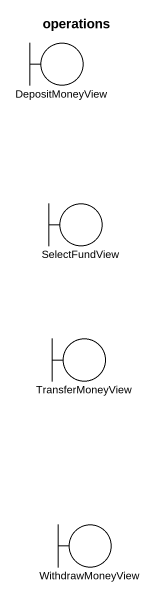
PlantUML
@startuml
title operations
boundary DepositMoneyView
boundary SelectFundView
boundary TransferMoneyView
boundary WithdrawMoneyView
@enduml
